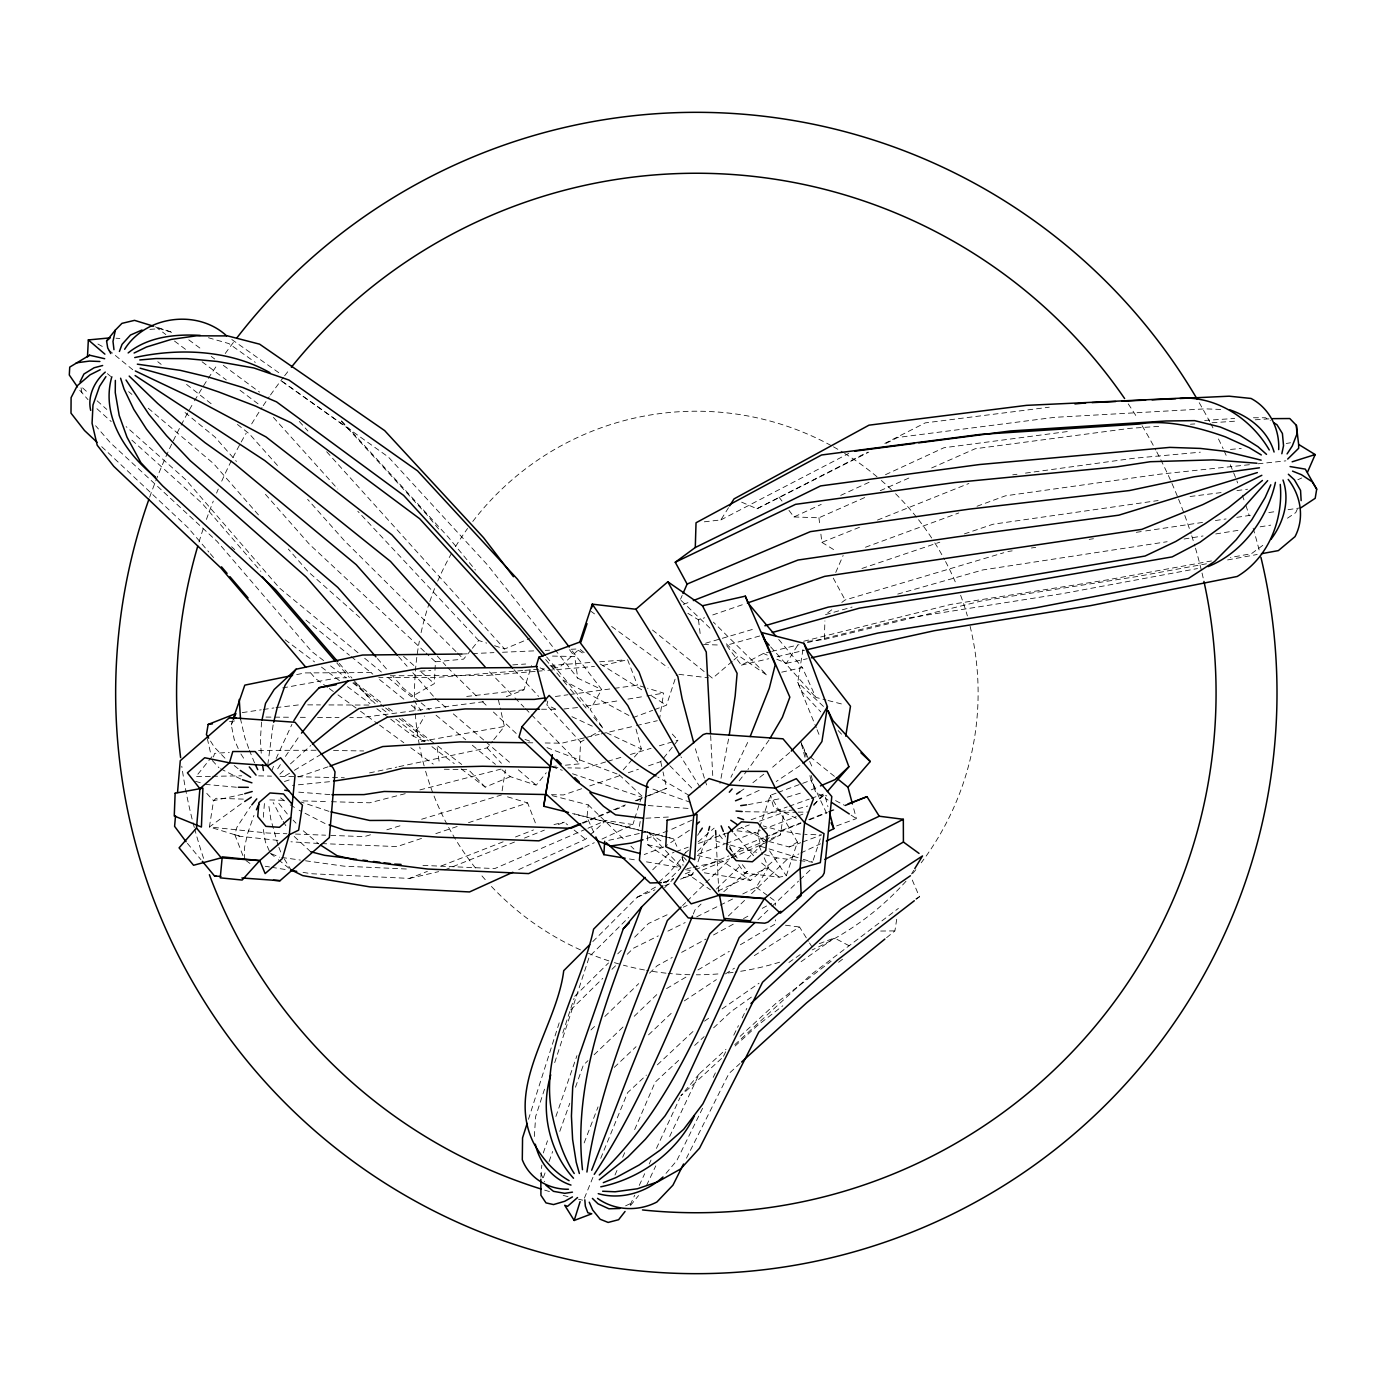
<?xml version="1.0" encoding="UTF-8"?>
<svg xmlns="http://www.w3.org/2000/svg" width="1386" height="1386" viewBox="0 0 1386 1386"><rect width="100%" height="100%" fill="white"/><g stroke="black" fill="none" stroke-linecap="round" stroke-linejoin="round"><path stroke-width="0.75" stroke-dasharray="5 3.75" d="M263.323 817.238L264.466 802.892M244.386 859.389L244.646 846.863L247.73 833.055L253.984 815.332M807.795 641.354L824.341 639.466L824.913 620.911M388.063 677.529L411.451 696.811L434.303 683.644L435.429 661.798L425.97 652.997M565.401 765.193L579.469 763.859L580.595 742.012L545.876 704.296M261.556 722.037L260.412 739.431L261.244 753.256M534.303 1136.485L535.689 1116.371L545.599 1085.844M267.793 764.587L273.181 724.341M552.096 795.633L588.27 804.868L586.988 817.29L594.975 834.978M540.852 1177.251L541.822 1165.124M769.836 840.644L780.37 834.857L783.852 812.335L796.032 812.213M886.572 937.681L894.906 930.89L896.811 918.606M502.113 790.8L505.388 769.975M659.372 720.2L663.634 693.121L647.522 688.236M640.193 821.43L638.825 829.989L572.643 813.461M802.962 649.48L797.747 682.397L816.267 727.754M728.568 739.033L719.992 783.471M547.765 701.177L546.846 705.006L558.419 710.394M708.055 832.189L696.257 866.943M242.914 855.578L234.823 834.684L236.989 827.095L250.537 806.444M238.236 748.596L234.165 739.24L231.271 724.861L232.501 720.945M506.271 696.725L523.995 689.76L531.548 665.575M602.009 839.067L632.9 824.531L634.164 820.512M634.788 818.485L641.094 798.336L666.701 788.288L663.01 771.881M528.464 1119.316L559.961 1020.46M562.803 1032.951L574.047 998.353M554.712 1062.629L589.345 956.583L628.69 917.393M654.642 709.597L666.475 705.214L676.766 674.098M759.043 829.244L757.726 833.229L760.845 846.396L798.076 857.726M759.701 827.251L770.269 795.321L776.091 793.173M738.686 864.708L744.455 873.093L779.175 877.165L786.295 875.831L797.452 842.099L770.269 795.321L773.7 807.501L796.378 818.346M813.201 860.169L820.91 836.832M213.444 756.929L214.639 753.36L229.279 752.373M272.124 770.148L273.458 766.285M543.295 1152.944L547.505 1140.782M555.907 1116.458L576.94 1055.664M543.381 1177.598L545.512 1171.568M549.081 1161.52L552.65 1151.471M559.788 1131.392L569.785 1103.273M575.485 1087.196L583.35 1065.106L587.976 1060.671M584.164 1142.913L598.042 1106.877M693.295 914.05L694.906 910.065L701.056 904.053M231.271 724.861L232.813 721.084M584.407 1198.162L593.381 1176.264M600.71 1158.35L627.598 1092.67L646.396 1075.103M276.109 758.575L291.961 724.272M614.986 1175.051L617.55 1169.126M622.678 1157.275L625.242 1151.35M634.649 1129.625L655.145 1082.206L680.439 1058.679M680.526 599.22L682.172 595.443M835.741 572.47L843.138 555.44M1297.296 509.182L1295.754 512.612L1285.81 519.317M630.197 1204.902L634.736 1195.165M639.258 1185.411L644.681 1173.717M649.202 1163.98L651.022 1160.082M656.444 1148.388L679.972 1097.729M747.678 742.446L730.924 777.303M646.552 1185.428L655.786 1165.869M669.663 1136.52L699.237 1073.907L725.969 1049.341M713.184 1077.39L715.99 1071.638M723.475 1056.288L726.281 1050.536M733.766 1035.186L738.443 1025.605M742.186 1017.93L746.863 1008.332M702.563 1108.298L676.732 1160.723L664.362 1175.328M686.451 1158.211L728.897 1073.596L740.02 1063.478M683.367 877.684L691.406 875.883L693.346 872.296M424.255 741.354L413.201 736.105L424.636 715.99M593.814 717.29L603.447 728.863L590.263 709.684L601.697 689.552L570.53 648.735M742.792 893.953L756.236 887.283L768.346 867.48L761.78 852.165M911.52 873.96L913.72 870.356M277.737 768.832L281.046 763.513M704.313 521.812L720.859 519.923L728.534 507.674M776.801 659.216L786.382 663.322L798.423 644.04M697.643 835.29L699.965 831.704M285.447 756.409L300.19 734.857M769.022 740.072L747.972 769.525M682.969 856.132L687.941 849.254M739.171 780.82L746.725 771.136M630.561 1205.473L638.548 1195.546M211.971 756.669L195.946 776.61L210.516 776.351M398.925 766.649L487.144 747.903L492.446 741.319M493.762 739.656L504.383 726.472L500.225 708.021M648.544 765.8L660.706 761.624L677.962 740.193L672.245 734.043M435.429 661.798L463.582 659.13L471.136 649.791M472.401 648.25L478.69 640.471L486.659 643.104M502.044 769.836L510.291 776.662L536.209 785.186L546.275 772.747M813.686 805.543L823.267 794.126L826.784 795.98M699.237 1073.907L680.89 1095.789L722.331 1057.743M680.474 859.58L668.97 873.059L658.748 882.241M623.232 769.871L632.986 758.644M634.39 757.033L641.354 749.012L635.186 726.004M652.719 869.802L667.879 854.59L673.977 852.355M592.81 941.596L637.213 897.21L655.994 886.867M665.782 882.917L680.89 867.879M697.505 851.35L714.119 834.822M664.604 887.75L673.804 878.62M574.705 996.326L608.523 962.941M617.74 953.845L623.891 947.781M634.649 937.161L648.475 923.509L669.75 913.565M570.668 1009.926L602.771 978.343M611.954 969.316L618.069 963.305M627.234 954.278L633.35 948.267L658.315 935.879M682.588 905.56L685.637 902.581M687.161 901.073L729.833 859.199M731.358 857.709L743.537 845.737L763.305 837.802M279.816 774.185L285.863 768.26M716.441 889.05L741.042 865.02M747.193 859.025L764.102 842.515M765.644 841.007L771.794 835.013L801.541 823.024M590.956 1029.954L595.582 1025.467M604.833 1016.492L638.738 983.61M649.532 973.145L657.241 965.678L672.245 957.483M728.36 916.007L745.373 899.635M751.541 893.675L787.092 859.441L798.856 853.932M594.144 1054.746L623.423 1026.628M634.216 1016.267L657.345 994.074M757.899 919.784L770.391 907.899M771.95 906.409L798.475 881.132M800.034 879.642L812.525 867.757M614.258 1067.376L636.053 1046.69M648.509 1034.874L673.44 1011.226M684.337 1000.883L716.371 979.625M657.345 1064.846L694.923 1029.694M694.663 1045.442L704.14 1036.624M713.634 1027.806L731.011 1011.624L753.793 995.391M552.841 668.104L559.286 667.602L579.487 648.891L584.407 652.823M518.71 869.594L585.602 839.206L588.721 836.33M590.263 834.892L605.803 820.512L632.9 824.531M740.107 1036.33L776.247 1003.1L831.132 961.243M734.753 1044.697L811.053 974.635L898.405 908.384M290.454 763.894L310.828 745.477M735.1 1046.032L757.414 1025.553L782.778 1005.786M789.691 752.494L770.807 768.762M813.53 804.469L824.687 794.611L827.91 806.617M732.206 661.399L712.543 678.291L707.536 674.272M733.852 659.979L738.773 655.769L767.203 675.415L713.392 622.158M685.377 852.84L688.565 850.103M698.163 841.856L714.136 828.135M723.787 891.666L747.487 871.309L742.359 864.656M704.331 872.799L750.536 880.456L776.784 857.934L797.816 860.394M838.582 962.282L843.658 958.332M752.91 782.657L764.292 773.821M799.913 765.661L776.229 781.513M916.025 899.427L919.438 896.794L911.243 877.667M831.773 609.805L825.086 614.726L852.078 607.068M841.787 602.425L845.131 599.982L1003.776 552.737M1262.819 545.339L1251.437 553.69L1230.421 557.501M689.448 830.231L665.557 846.032M801.091 961.693L834.372 937.975L850.207 946.326M704.521 1021.135L711.555 1016.25M722.089 1008.921L759.026 983.246M788.911 962.456L801.212 953.897M739.847 791.804L744.75 788.426M241.389 803.672L209.407 826.957L267.533 833.021L286.902 833.748M725.415 973.908L734.459 968.19M754.33 955.612L799.531 927.009L808.419 941.233M285.291 775.848L292.585 771.413M294.404 770.304L321.171 754.313M744.455 873.093L747.487 871.309M666.562 988.599L688.721 975.449M697.938 969.957L729.313 951.333M740.384 944.75L775.432 923.925L775.415 919.802M768.884 841.493L789.154 846.967L797.452 842.099M580.595 742.012L584.112 739.985M591.129 735.949L599.93 730.89M731.756 857.899L768.087 841.614M915.938 898.717L919.438 896.794M681.617 952.373L705.994 939.067M713.495 934.978L734.112 923.717M743.485 918.606L750.987 914.5M762.231 908.367L771.604 903.256M663.807 846.985L644.213 854.556M741.666 502.182L756.981 508.749L867.497 452.183M759.701 635.983L726.437 645.27L741.389 665.141L763.409 653.464L769.68 651.922M720.859 519.923L848.752 453.43M884.822 443.399L925.224 422.886L1049.271 407.189M756.981 508.749L868.779 452.131M886.139 443.329L897.695 437.474L1054.538 417.342L1205.3 408.853L1221.534 409.476M667.913 931.115L685.204 922.539M696.708 916.822L733.194 898.717M759.181 790.349L743.502 797.539M692.203 820.01L669.681 830.179M584.632 847.244L594.282 842.705M800.813 852.996L820.425 843.814M683.281 907.241L687.144 905.439M718.069 890.973L768.346 867.48M625.588 1205.837L633.229 1202.303M788.963 510.343L793.953 516.961L821.222 504.383M840.696 495.391L869.906 481.895M885.481 474.705L943.918 447.747L1069.732 431.254M1297.833 479.747L1301.731 477.997M793.953 516.961L818.935 517.775L866.389 496.812M880.231 490.696L911.884 476.715M931.652 467.966L975.155 448.752L1130.04 428.326L1162.421 426.126M585.966 829.088L494.767 868.572L420.235 865.262M587.959 828.239L605.803 820.512M811.26 789.864L818.624 786.694M494.629 645.72L504.608 648.995L529.66 638.53M461.157 768.849L485.239 787.127L510.291 776.662M582.865 823.284L624.791 805.786M636.763 800.796L646.742 796.621M648.735 795.789L666.701 788.288M582.137 822.868L611.607 810.602M613.582 809.788L625.381 804.885M635.204 800.796L641.094 798.336M637.213 897.21L654.937 889.847M664.778 885.741L672.66 882.466M680.543 879.192L694.317 873.457M702.2 870.183L729.781 858.714M663.513 882.726L673.405 878.672M685.29 873.804L693.208 870.564M695.2 869.75L728.863 855.942M730.855 855.145L780.37 834.857M809.476 819.836L827.338 812.646M829.313 811.85L835.273 809.441M765.297 837.005L800.883 822.73M808.8 819.542L826.593 812.404M828.568 811.607L834.493 809.233M820.893 534.164L821.881 542.359L861.607 526.437M877.494 520.079L968.883 483.471M444.837 869.871L514.501 842.047M524.462 838.08L544.369 830.127M558.298 824.566L564.275 822.193L567.55 824.809M667.775 830.942L644.871 839.206M303.049 872.366L311.452 873.734L409.39 878.412L427.39 871.378M441.406 865.904L503.465 841.683M515.471 836.988L533.489 829.954M683.281 604.452L691.337 601.333M698.301 854.261L724.272 844.299M726.281 843.52L760.238 830.491M762.248 829.712L796.205 816.683M798.215 815.921L804.209 813.617M819.299 943.693L834.372 937.975M632.934 717.636L652.667 710.342M778.048 792.445L811.122 780.197L809.493 774.168M836.642 825.9L856.375 818.589L853.014 806.046M789.154 846.967L800.64 842.705M802.546 842.012L821.69 834.909L804.729 834.32M865.453 547.245L958.765 512.959M977.026 506.254L1005.422 495.824L1159.528 474.22L1249.496 464.691M676.021 851.628L688.218 847.175M698.388 843.468L726.888 833.09M737.057 829.382L749.272 824.93M759.441 821.222L783.852 812.335M751.177 819.732L787.231 806.929M789.223 806.219L809.251 799.098M811.26 798.388L823.267 794.126M328.032 766.804L298.562 776.87M687.872 613.322L698.509 619.854L704.608 617.758M712.75 614.951L745.287 603.724M581.652 788.721L563.392 794.958L550.675 794.646M589.76 785.931L620.166 775.519M628.274 772.747L638.409 769.265M861.953 568.468L939.812 542.186M964.396 533.905L993.069 524.22L1158.142 500.537M421.535 838.409L397.054 846.586L320.668 843.554M435.828 833.627L458.264 826.125M468.468 822.712L527.633 802.927L535.984 824.479M284.407 781.513L290.488 779.538M370.46 834.77L364.327 836.642L327.754 835.273M386.833 829.798L403.205 824.826M421.639 819.23L501.455 794.975M787.196 797.175L803.239 792.307M605.613 761.953L584.961 768.173L567.896 767.861M607.692 761.33L622.158 756.981M630.422 754.486L651.091 748.284M659.355 745.789L677.962 740.193M705.543 643.243L754.642 628.794M897.747 594.092L982.847 569.941L1167.133 541.718M797.868 808.748L807.657 806.08M242.879 794.213L213.548 800.692L206.618 793.225M405.232 793.676L369.664 802.806L330.89 801.697M419.889 789.916L501.524 768.97M803.672 641.25L950.883 604.4L1106.374 580.041L1211.485 560.949M771.777 651.403L798.994 644.698M807.362 642.636L905.751 618.381L1062.386 593.658L1197.504 568.555M824.341 639.466L981.912 600.866L1136.624 576.593L1206.444 563.79M584.58 737.802L561.728 743.191L542.654 742.948M586.659 737.317L599.133 734.389M601.212 733.904L634.441 726.073M636.52 725.588L657.293 720.703M741.389 665.141L768.762 658.714M777.182 656.721L804.538 650.294M602.875 665.436L625.536 660.186M553.967 824.566L564.275 822.193M409.39 878.412L438.669 871.638M781.687 672.175L802.355 667.532L815.834 697.401L826.021 699.999M608.783 840.332L639.362 833.471M641.406 833.003L647.522 831.635L663.114 842.411M686.954 868.71L691.094 867.775M693.156 867.307L722.106 860.81L750.536 880.456M663.305 882.189L671.344 880.387M786.382 663.322L807.241 658.714M369.525 772.903L396.829 767.099M778.915 798.908L748.475 804.573M296.691 674.601L304.989 672.92L375.121 672.539M1227.598 559.927L1257.206 554.487M282.692 687.941L338.011 677.823L346.587 677.789M421.257 741.423L504.383 726.472M1286.277 443.485L1290.505 442.758M577.564 707.57L560.689 709.32M585.949 706.167L619.542 700.536M627.945 699.116L644.75 696.309M646.846 695.945L663.634 693.121M1184.042 539.015L1203.065 535.966M1215.747 533.939L1241.128 529.868M1260.151 526.819L1270.719 525.138M1202.563 522.435L1144.819 531.046M1215.383 520.53L1226.073 518.936M1236.762 517.342L1251.731 515.107M1268.831 512.56L1277.39 511.295M1288.079 509.701L1300.9 507.778M1007.882 551.507L1012.161 550.866M1031.427 547.99L1035.706 547.349M1089.188 539.362L1093.467 538.721M1136.26 532.328L1142.688 531.358M242.238 712.612L261.226 709.805M263.34 709.493L273.891 707.934M276.005 707.622L299.237 704.833M1012.75 474.844L1016.995 474.272M1025.467 473.111L1133.609 458.298L1200.345 452.183M555.37 696.5L568 694.75M570.114 694.455L612.196 688.651M614.31 688.357L637.456 685.169L645.512 687.612M229.556 721.604L235.966 720.755M483.541 701.732L360.499 717.688L349.757 717.619M1190.089 496.5L1222.036 492.463M1236.936 490.575L1247.591 489.223M466.735 696.448L523.995 689.76M793.953 809.805L774.22 812.127L744.247 811.711M329.504 781.704L292.515 785.377M1258.055 463.79L1285.896 460.845M668.347 817.03L645.495 818.242M551.316 766.545L557.345 765.973M1230.473 449.428L1241.25 448.458M535.152 671.413L488.53 675.328L388.617 675.779M537.266 671.24L545.737 670.529M547.851 670.356L594.473 666.441M522.713 670.529L436.625 677.425L378.742 677.65M524.861 670.356L544.23 668.797M149.896 329.383L159.685 328.621L171.656 332.328M550.017 665.488L590.956 662.439M599.584 661.798L625.433 659.875M1190.47 424.22L1194.801 423.925M1212.057 422.747L1237.958 420.98M1255.231 419.802L1272.504 418.641M420.01 671.205L430.786 670.477M512.768 664.899L525.71 664.015M258.558 750.398L316.32 750.242M1204.659 420.443L1234.683 418.468M461.867 654.036L470.408 653.672M472.557 653.568L493.936 652.633M502.494 652.269L534.563 650.848M545.27 650.38L549.549 650.207M570.928 649.272L579.487 648.891M212.595 776.316L241.77 775.813M798.059 812.179L808.194 812.075M880.699 931.045L894.906 930.89M1253.446 417.758L1265.522 417.758L1270.425 420.738M307.709 704.868L320.443 704.902M328.915 704.937L371.309 705.058M541.58 709.234L558.575 709.303M265.956 717.082L291.736 717.255M300.329 717.307L308.922 717.359M317.515 717.411L339.016 717.55M527.806 742.757L534.164 742.844M333.541 750.502L363.686 750.952M552.46 656.08L574.688 656.496L577.737 678.187L601.697 689.552M552.962 767.584L559.355 767.688M444.248 769.23L468.503 769.698L485.239 787.127M258.662 775.865L271.5 776.143M280.076 776.333L344.3 777.771M283.506 800.328L266.441 799.826M302.893 800.883L328.725 801.628M243.364 799.116L216.095 798.284L213.548 800.692L209.407 826.957L239.865 836.278L278.17 840.418M703.534 644.525L718.104 644.992M688.062 808.419L647.262 805.474M295.495 834.06L325.606 835.186M318.537 843.468L290.939 841.787M329.885 794.611L297.02 792.012M406.341 869.005L344.075 866.181L302.477 860.36M236.382 787.231L205.544 784.389M116.008 338.219L119.889 338.461M678.863 674.358L708.333 677.789M736.971 830.803L757.726 833.229L763.686 842.116M799.93 860.637L812.56 862.127L800.138 858.35M785.464 925.207L799.531 927.009M281.67 857.449L300.398 860.065M550.952 666.354L559.286 667.602M265.246 866.267L269.456 866.943M271.552 867.289L286.261 869.663M685.429 869.68L693.832 871.066M629.417 858.956L637.941 860.394M646.465 861.849L680.561 867.619M800.484 834.164L779.123 830.387L763.253 825.935M680.924 866.77L647.522 831.635L647.782 844.75L664.292 848.319M697.331 855.457L722.106 860.81M642.584 831.132L572.557 813.599M644.646 831.652L667.29 837.3M669.351 837.802L673.475 838.825L676.836 846.309M828.066 700.519L844.369 704.677M640.869 830.509L663.288 836.226M665.315 836.746L673.475 838.825M328.95 811.347L301.108 802.026M728.256 844.524L716.129 841.181L715.557 837.456M730.283 845.079L756.565 852.355M764.639 854.59L776.784 857.934M208.437 337.751L228.95 343.607L255.301 362.387M690.661 802.425L650.225 788.114M507.501 796.811L527.633 802.927M195.513 781.288L201.542 783.142M234.823 834.684L239.865 836.278M157.536 327.46L173.579 332.744M552.096 766.822L562.3 770.287M572.505 773.735L641.874 797.227M524.982 739.379L532.986 742.376M547.002 747.643L617.065 773.942M263.323 829.452L265.419 842.047L270.357 853.36L279.591 857.154M767.03 840.713L741.631 827.494M763.409 653.464L767.238 655.11M240.662 778.984L220.513 768.745M691.406 875.883L688.201 874.41L710.464 889.812M571.916 716.683L593.139 726.559M606.635 732.847L641.354 749.012M325.069 823.544L299.116 810.204M835.585 800.623L844.386 805.266M540.124 667.827L547.695 671.898M562.855 680.024L629.157 715.609M689.24 795.495L657.778 777.044M97.904 344.023L103.257 346.985M290.176 804.85L297.314 809.129M821.881 542.359L836.053 551.074M578.239 650.277L583.749 653.707M600.294 664.015L642.584 690.332M651.766 696.067L666.475 705.214M826.541 813.132L811.122 780.197L815.626 791.978L828.031 800.086M851.056 815.124L856.375 818.589M647.782 844.75L681.565 868.104M231.809 339.518L280.804 374.116M282.103 381.341L388.375 457.016L487.352 564.778L553.464 647.712M281.653 381.15L350.173 429.955L448.163 537.006L475.45 570.044M779.175 877.165L759.32 861.174M280.578 797.903L285.377 801.368M327.564 687.317L315.436 678.499L308.472 670.356M329.296 688.565L336.226 693.606M337.959 694.871L358.766 709.978M360.499 711.243L377.824 723.821M379.556 725.086L403.811 742.723M410.741 747.747L433.281 764.119M756.236 887.283L768.398 896.136M770.148 897.4L775.346 901.212L775.363 905.335M245.928 860.515L250.554 863.894M591.094 611.382L594.525 613.894M611.659 626.437L668.191 667.827M188.808 339.865L202.616 350.069M211.244 356.445L214.691 358.991M223.319 365.367L259.563 392.134M155.527 326.801L165.87 334.58M174.497 341.06L186.59 350.138M202.113 361.815L226.282 379.955M240.09 390.332L260.793 405.89M285.135 639.778L314.57 661.902M321.483 667.116L340.523 681.427M347.436 686.642L369.941 703.551M376.871 708.766L388.981 717.879M390.713 719.178L413.201 736.105M353.794 682.276L375.156 703.568M382.034 708.783L388.912 714.015M395.79 719.23L425.034 741.423M431.912 746.656L454.279 763.634M323.666 660.602L311.625 651.403L217.1 541.441L110.482 442.862L95.599 425.745M330.544 665.869L346.015 677.719M352.893 682.986L383.853 706.669M385.568 707.986L392.446 713.253M399.324 718.52L428.551 740.904M355.925 683.09L381.514 702.771M388.34 708.021L395.166 713.27M401.992 718.52L436.105 744.767M437.803 746.084L461.694 764.448M157.779 361.711L161.157 364.379M186.573 384.407L213.704 405.751M237.422 424.445L249.289 433.783L277.754 465.783M574.116 830.041L585.602 839.206M234.165 765.54L240.315 770.425M270.357 853.36L276.732 858.454M278.326 859.718L289.483 868.624M652.494 630.024L705.872 672.92M800.865 741.978L805.11 752.771L808.402 755.422M810.048 756.756L834.77 776.628M305.994 620.131L349.445 655.231M351.108 656.583L372.834 674.133M379.521 679.538L404.591 699.791M411.278 705.179L417.948 710.585M108.593 349.93L133.524 370.357M185.066 412.56L214.986 437.058L236.452 461.434M358.004 652.754L279.487 588.045L185.776 479.695L126.126 426.628M364.674 658.263L381.393 672.019M419.542 701.541L403.049 687.872L393.07 676.472M421.188 702.91L429.452 709.736M436.053 715.193L465.748 739.795M472.349 745.252L495.443 764.379M303.274 830.82L318.711 843.866M310.672 851.732L293.849 836.139M107.38 373.631L110.655 376.386M128.638 391.632L131.913 394.404M148.25 408.246L213.617 463.669L260.135 516.822M435.429 698.527L446.812 708.315M453.309 713.894L484.199 740.453M485.828 741.856L511.832 764.223M518.329 769.819L536.209 785.186M359.858 617.567L308.056 571.604L288.323 549.047M403.551 656.358L414.882 666.406M421.361 672.158L434.303 683.644M82.606 387.907L89.05 393.641M97.107 400.814L106.774 409.407M96.899 408.697L111.209 421.569M131.878 440.159L201.836 503.066L260.845 571.361M231.549 546.742L234.719 549.636M823.492 706.444L797.747 682.397L801.905 691.649L820.755 711.867M691.718 787.976L668.554 764.396M619.057 774.687L642.359 796.465M424.393 651.524L309.459 544.3L263.652 492.307M101.732 446.69L187.907 527.581L208.905 552.113M476.23 695.841L447.21 667.203M482.484 701.732L487.179 706.15M493.433 712.04L516.909 734.13M681.08 600.415L710.706 628.846M726.299 643.797L738.773 655.769M588.27 804.868L624.791 840.262M630.89 846.153L633.939 849.098M455.959 651.541L344.646 540.956L307.64 499.358M457.484 653.066L463.582 659.13M79.764 390.246L88.011 399.653M489.518 671.864L513.513 696.396M515.003 697.938L523.995 707.137M525.502 708.662L530.006 713.27M531.496 714.795L579.469 763.859M341.441 420.842L350.173 429.955M224.965 758.194L214.276 747.054L209.806 739.951M293.122 820.114L296.015 823.163M478.69 640.471L357.813 511.278M838.149 730.543L842.497 735.204M487.144 747.903L501.42 763.288M514.05 669.715L538.634 696.43M212.249 760.481L218.936 767.74M683.593 857.137L686.434 860.221M341.441 421.413L427.252 515.211L440.904 531.652M299.272 421.448L307.917 431.011M326.68 451.749L504.608 648.995M273.423 417.429L337.786 489.015M753.603 855.734L733.991 833.384M770.616 646.812L815.834 697.401M437.248 655.994L445.79 665.609M398.631 656.652L407.12 666.302M412.785 672.747L434.009 696.915M377.408 658.523L387.387 669.94M339.224 663.34L351.94 678.066M353.361 679.694L371.708 700.952M336.763 662.889L349.411 677.529M210.308 553.742L214.501 558.662M778.707 639.466L802.355 667.532M545.634 659.493L562.144 679.313M563.53 680.959L569.04 687.56M570.408 689.223L575.918 695.824M577.286 697.47L588.305 710.689M187.405 843.364L200.97 859.684M546.621 656.912L590.263 709.684M554.798 649.41L577.737 678.187M278.863 803.395L287.3 813.998M719.265 834.788L724.393 841.423M729.521 848.059L737.231 858.021M569.473 649.705L574.688 656.496M778.984 497.089L782.726 502.044M413.842 700.294L421.049 710.758M769.628 850.987L786.295 875.831M700.155 787.335L680.959 756.843M240.904 753.967L245.079 760.429M809.545 943L811.763 946.551M284.269 858.922L291.077 869.888M282.138 819.646L273.181 802.546M283.212 821.413L287.491 828.464M833.281 578.135L845.131 599.982M254.539 762.854L249.393 750.242M802.633 745.876L808.8 759.528M809.684 761.468L813.218 769.265M681.895 857.501L684.424 863.097M729.556 846.014L731.964 851.489M759.32 846.43L760.966 850.259M540.835 1173.232L544.473 1181.825M817.082 729.729L819.49 735.654M724.064 833.229L725.536 836.901M278.084 845.321L270.79 819.126L268.936 806.461M278.863 847.314L281.999 855.266M627.598 659.719L637.456 685.169M248.718 748.371L244.646 737.092L240.523 718.918M704.4 778.17L695.374 748.7M705.041 780.179L707.657 788.201M805.11 752.771L806.202 756.895M811.191 775.467L815.626 791.978M801.403 743.987L805.179 758.073M660.706 761.624L662.56 769.836M498.388 699.809L499.774 705.959M207.328 738.599L210.915 754.521M81.029 387.82L82.103 393.641M437.162 747.487L439.379 763.253M818.935 517.775L819.923 525.97M698.509 619.854L700.467 636.261M682.172 855.578L683.003 865.401M710.654 735.585L712.82 777.026M715.834 834.632L719.005 894.958M970.113 626.316A281.791 281.791 0 0 1 921.205 862.802M915.834 869.68A281.791 281.791 0 0 1 911.676 874.739M905.976 881.288A281.791 281.791 0 0 1 812.179 949.878M779.608 962.196A281.791 281.791 0 0 1 735.273 972.088M733.107 972.383A281.791 281.791 0 0 1 726.61 973.163M717.931 973.96A281.791 281.791 0 0 1 696.326 974.791M689.864 974.722A281.791 281.791 0 0 1 668.208 973.388M666.042 973.163A281.791 281.791 0 0 1 646.621 970.373M644.473 969.975A281.791 281.791 0 0 1 623.388 965.193M619.247 964.05A281.791 281.791 0 0 1 610.983 961.555M608.904 960.896A281.791 281.791 0 0 1 588.496 953.343M580.474 949.878A281.791 281.791 0 0 1 491.077 886.07M485.239 879.677A281.791 281.791 0 0 1 480.977 874.739M475.45 867.982A281.791 281.791 0 0 1 448.094 826.368M447.089 824.462A281.791 281.791 0 0 1 425.277 770.079M424.133 765.938A281.791 281.791 0 0 1 419.75 746.985M419.352 744.854A281.791 281.791 0 0 1 414.83 705.942M414.57 697.297A281.791 281.791 0 0 1 419.352 641.146M421.084 632.64A281.791 281.791 0 0 1 429.123 603.534M429.816 601.472A281.791 281.791 0 0 1 436.833 583.159M437.681 581.15A281.791 281.791 0 0 1 452.286 552.113M455.578 546.552A281.791 281.791 0 0 1 467.567 528.464M472.765 521.465A281.791 281.791 0 0 1 831.6 445.807M833.488 446.846A281.791 281.791 0 0 1 842.775 452.252M844.611 453.378A281.791 281.791 0 0 1 879.712 479.054M881.357 480.474A281.791 281.791 0 0 1 894.057 492.238M895.581 493.745A281.791 281.791 0 0 1 917.203 518.017M918.554 519.733A281.791 281.791 0 0 1 933.644 541.06M934.805 542.879A281.791 281.791 0 0 1 944.559 559.632M945.564 561.538A281.791 281.791 0 0 1 956.669 585.169M960.637 595.322A281.791 281.791 0 0 1 967.376 615.921M582.64 1200.155A519.733 519.733 0 0 1 578.447 1199.202M568.017 1196.655A519.733 519.733 0 0 1 561.815 1195.027M549.445 1191.544A519.733 519.733 0 0 1 543.26 1189.69M203.603 858.384A519.733 519.733 0 0 1 194.854 829.573M194.3 827.511A519.733 519.733 0 0 1 181.774 766.215M199.012 541.995A519.733 519.733 0 0 1 203.603 527.616M206.427 519.421A519.733 519.733 0 0 1 213.288 501.143M216.562 493.104A519.733 519.733 0 0 1 218.243 489.102M221.725 481.133A519.733 519.733 0 0 1 246.223 433.125M251.663 423.908A519.733 519.733 0 0 1 262.006 407.519M263.201 405.717A519.733 519.733 0 0 1 269.265 396.76M270.513 394.975A519.733 519.733 0 0 1 283.333 377.46M284.65 375.745A519.733 519.733 0 0 1 290.003 368.901M1128.256 403.915A519.733 519.733 0 0 1 1137.611 418.416M1142.099 425.745A519.733 519.733 0 0 1 1155.768 450.017M1156.773 451.923A519.733 519.733 0 0 1 1177.736 497.124M1178.55 499.133A519.733 519.733 0 0 1 1191.076 533.766M1191.735 535.828A519.733 519.733 0 0 1 1194.871 546.119M1195.477 548.163A519.733 519.733 0 0 1 1201.523 570.928M1202.026 573.024A519.733 519.733 0 0 1 1203.949 581.427M149.636 497.245A580.682 580.682 0 0 1 193.451 402.668M194.525 400.797A580.682 580.682 0 0 1 217.689 364.223M225.225 353.517A580.682 580.682 0 0 1 234.321 341.233M1199.202 402.668A580.682 580.682 0 0 1 1209.649 421.535M1210.654 423.458A580.682 580.682 0 0 1 1213.634 429.227M1218.485 438.964A580.682 580.682 0 0 1 1223.162 448.804M1224.063 450.779A580.682 580.682 0 0 1 1226.766 456.739M1230.266 464.743A580.682 580.682 0 0 1 1237.681 482.952M1242.272 495.2A580.682 580.682 0 0 1 1245.182 503.413M1245.893 505.474A580.682 580.682 0 0 1 1249.306 515.783M1253.135 528.205A580.682 580.682 0 0 1 1259.389 551.039"/><path stroke-width="1.5" d="M115.35 380.405L115.263 392.636L119.196 415.454L127.01 437.214L140.887 462.664L162.612 485.862L275.658 589.743L337.82 661.711M683.003 593.537L687.11 584.078L675.259 562.248L695.287 547.505L696.032 522.765L821.534 454.989L980.3 434.407L1139.205 424.047A467.203 145.998 44.2 0 1 1225.415 436.885L1249.34 447.73L1261.312 454.954M110.811 353.586L107.71 347.921L106.583 340.921L110.204 337.855L88.34 339.934L87.474 356.878L89.553 355.197L104.678 358.714M625.155 858.229L603.846 854.625L604.694 841.25M175.52 815.765L174.601 826.351L186.053 841.735M177.529 792.48L180.267 760.706L229.591 717.584L236.157 718.017M259.702 860.602L221.275 857.83L193.572 865.262L179.089 847.851L196.5 828.031L199.896 788.686L187.405 772.851L204.695 757.744L229.47 762.837L267.896 765.626L280.596 757.795L295.062 775.207L289.276 834.753L282.432 858.454L265.142 873.578L259.702 860.602L222.228 856.843L220.253 877.84L242.152 880.041L259.702 860.602L289.276 834.753L298.648 830.145L302.443 805.162L292.671 795.408L255.18 751.541L232.796 751.524L229.47 762.837L199.896 788.686M764.431 898.613L718.537 895.443L691.164 903.845L674.064 883.61L689.292 860.827L693.814 815.055L688.149 796.17L708.991 778.551L729.469 784.926L775.346 788.097L796.344 778.655L813.443 798.89L804.608 822.712L800.086 868.485L801.195 895.581L780.353 913.201L764.431 898.613L719.282 894.334L723.994 918.381L750.38 920.876L764.431 898.613L800.086 868.485L820.321 862.629L824.012 833.644L804.608 822.712L775.346 788.097L767.047 771.396L741.267 771.361L729.469 784.926L693.814 815.055M586.919 1172.036C599.428 1084.268 636.035 1002.667 667.359 920.529L681.063 907.068M543.693 806.236L552.269 755.006L543.693 806.236L568.503 812.439M769.195 645.235L764.951 640.488L761.728 632.536L803.932 643.312L827.425 706.773L821.915 741.562L811.035 757.016L803.083 763.201M845.737 736.174L850.484 706.236L808.263 651.541L803.932 643.312M591.683 607.778L592.272 604.157L635.862 609.251L667.827 581.808L702.477 605.769L737.109 673.353L735.169 695.997L729.244 735.03M1290.071 466.562L1305.3 469.126L1316.7 489.154L1315.193 498.302L1300.9 507.778M233.593 719.195L235.915 713.53L208.143 724.445L206.427 734.615L208.68 738.166M584.823 1199.86L585.342 1206.167L587.837 1212.75L591.753 1213.79L574.202 1220.46L580.093 1201.662M153.621 326.212L134.546 320.357L121.933 323.371L115.384 330.059L112.994 341.406L113.964 349.67M262.006 719.958L265.54 703.36L274.185 689.5L296.084 669.213L362.612 655.024L461.867 654.036M1281.825 453.742L1283.54 445.703L1282.414 433.506L1276.974 424.722L1273.699 422.73M1275.432 482.363C1267.48 518.295 1242.566 552.875 1208.055 566.597M273.7 722.245L277.235 707.518L285.118 685.204L296.084 669.213M111.833 376.749C100.554 415.817 125.728 453.898 155.561 477.096M708.592 830.283L709.667 826.454M648.371 787.231C603.932 771.24 581.392 726.766 549.133 695.425L521.968 726.714L518.97 737.127L550.051 766.146M679.885 755.075L661.053 722.002L647.401 694.715L639.015 671.933L592.272 604.157L579.746 642.082L538.894 657.207L536.33 665.8L545.737 700.883M233.108 719.005L244.802 685.134L292.533 675.45M527.148 1123.422L522.557 1137.854L522.297 1159.736C529.452 1178.585 548.752 1189.586 568.451 1189.24M550.727 1074.86C540.072 1109.995 548.804 1150.917 573.509 1178.239M580.942 642.082L587.04 623.665M662.768 885.914L641.631 906.946L623.267 928.828L578.915 1056.288L572.713 1086.763L571.43 1116.059L572.609 1139.448L576.212 1162.196L579.348 1173.474M641.631 906.946C610.117 990.903 572.262 1077.823 582.501 1169.697M119.404 351.455L122.037 344.369L130.475 335.031L142.048 329.989M591.666 1170.234L629.764 1071.811L692.498 916.042M750.173 736.538L769.282 688.322L775.224 664.795L745.304 596.153L702.477 605.769M1307.5 472.21L1315.158 454.573L1298.647 444.438L1296.378 425.346L1289.777 418.537L1272.504 418.641M256.427 809.77L258.853 804.192M1270.806 484.805L1265.193 497.453L1251.818 519.767L1236.173 539.743L1214.534 561.538L1188.408 578.464L1035.55 607.882L878.222 632.969L806.652 649.791M694.455 1115.765C676.818 1152.268 640.245 1178.706 600.762 1186.814M79.972 381.999L83.922 374.029L94.109 367.775L102.651 365.506M683.558 1163.997L672.955 1185.151L656.843 1202.043C638.062 1211.745 614.795 1210.758 597.522 1198.37M770.044 738.322L782.362 717.307L789.847 697.175L761.728 632.536M1270.945 539.379C1283.627 522.678 1290.141 500.363 1283.003 480.006M827.425 706.773L815.973 725.9L791.25 751.108M914.812 868.554L922.522 855.942L841.198 909.095L762.543 982.276L702.893 1103.862L683.644 1129.33L660.186 1150.12L639.171 1164.985L616.146 1177.511L603.308 1182.656M729.625 505.907L734.008 498.908L868.987 425.173L1026.558 405.353L1180.387 398.18C1216.96 396.119 1251.281 419.022 1269.264 449.965M293.797 720.737L305.838 701.732L319.23 687.681L348.267 680.942L421.223 668.208L522.002 667.567L537.092 666.441M594.23 1174.34C643.052 1099.531 675.432 1015.869 709.823 933.869L725.276 918.987M699.965 831.704L702.304 828.118M105.908 376.645L99.549 386.347L92.983 404.989L92.065 423.267L97.211 445.235L113.791 466.372L220.807 567.862L305.7 667.099M1287.074 453.915L1292.272 445.98L1296.967 433.974L1296.378 425.346M124.653 349.272C145.565 315.592 197.609 308.905 226.559 335.81M301.49 733.125L331.808 695.703L348.267 680.942M1267.67 480.63L1243.103 508.194L1224.566 524.306L1200.016 542.255L1172.175 556.895L1017.341 583.662L859.528 608.125L772.193 632.501M625.051 1211.485L618.606 1219.715L608.142 1222.435L600.138 1219.23L592.723 1210.065L589.258 1202.199M106.583 340.921L115.384 330.059M251.784 804.919L256.791 798.856M662.993 1176.957C646.222 1192.532 620.668 1200.172 598.25 1193.658M729.313 792.203L732.137 788.963M827.373 791.51L848.873 766.735L828.031 710.689L832.969 720.668L870.252 761.538L847.955 787.213L852.442 803.949M577.529 1197.556L567.55 1206.357L564.708 1205.283L574.202 1220.46M599.272 1174.982C667.446 1110.55 703.326 1022.262 739.171 937.629L754.781 922.764M645.131 877.407L593.606 929.14C580.284 990.955 537.941 1050.865 552.546 1116.267C556.877 1136.277 563.184 1156.132 574.237 1173.526M589.743 944.663L563.721 970.685C556.877 1026.974 505.318 1085.602 533.489 1142.74C541.926 1158.107 553.724 1171.915 569.092 1180.664M623.267 928.828L629.383 922.747M105.267 372.106C94.456 381.202 87.318 396.275 90.696 410.395M848.873 766.735L835.169 779.556L820.46 785.897M750.935 1003.516L826.073 933.852L910.411 875.761M741.597 1062.023L806.687 1002.788L884.909 939.032M290.523 817.636L279.435 827.321L265.887 826.351L257.727 816.527L258.922 802.65L270.01 792.965L283.558 793.953L291.718 803.759M273.458 880.266L280.024 880.699L329.366 837.56L335.031 771.933L333.073 767.965L295.079 722.279L229.591 717.584M1262.438 480.474L1228.55 507.726L1205.162 523.683L1175.761 541.476L1145.079 556.029L986.884 582.674L828.291 607.103L764.864 625.779M312.456 744.074L341.389 720.408L358.957 708.558L433.246 699.237L534.338 699.393L544.854 697.938M780.838 911.243L767.983 922.123L764.76 923.197L688.201 917.896L639.396 860.152L646.95 783.783L648.544 780.786L703.204 734.58L706.427 733.523L782.986 738.807L831.791 796.552L824.237 872.937L822.643 875.917L796.915 897.66M696.604 824.254L699.48 821.863M1287.681 459.061L1298.665 448.284L1298.647 444.438M914.31 900.761L837.352 960.152L758.8 1032.05L699.549 1148.162L680.647 1168.952L657.796 1181.825L637.369 1188.772L615.055 1191.787L602.65 1191.232M128.153 352.928C148.233 336.677 175.329 333.939 200.242 335.395M599.289 1179.746L628.031 1156.877L645.339 1139.309L665.089 1115.817L682.172 1088.772L739.258 965.314L817.307 891.7L903.412 842.03L903.325 819.299L879.244 816.215L826.299 841.042M736.572 794.057L739.847 791.804M89.553 355.197L69.733 367.099L69.3 375.017L77.443 386.867M244.698 801.506L251.299 797.193M321.171 754.313L387.37 717.186L465.142 708.939L539.466 709.234M572.47 1196.915L564.76 1201.264L553.534 1204.573L545.997 1202.892L540.921 1195.286L540.852 1179.261M1261.832 475.311L1202.875 504.591L1141.891 529.348L824.618 576.368L747.331 603.031M828.62 831.323L833.818 828.62L829.521 812.612M824.861 859.389L903.325 819.299M100.242 369.716L90.107 374.809L77.252 385.741L71.102 397.609L70.998 413.149L84.494 430.509L97.037 442.273M695.287 547.505L820.599 485.914L979.382 464.553L1169.801 447.383L1200.38 448.423L1224.981 451.282L1261.156 460.152M134.096 353.032L146.518 347.002L171.275 339.397L196.448 335.81L227.702 335.914L259.632 344.178L384.65 430.596L483.541 537.664L513.478 576.715M675.259 562.248L795.547 504.348L954.971 482.519L1116.666 466.874L1150.363 461.711L1213.304 459.875L1256.946 463.236M582.709 848.163L528.638 873.596L427.702 869.039L354.036 859.701L336.971 855.647L320.374 844.94M512.803 872.279L469.525 891.943L370.079 886.919L302.737 875.623L291.077 869.888M687.11 584.078L810.377 531.635L969.42 509.112L1129.521 490.54L1194.039 476.819L1259.441 467.81M580.873 824.133L570.893 828.291L468.884 824.878L390.679 820.391L369.767 820.477L330.959 811.901M580.162 823.682L538.894 840.852L437.681 837.127L344.923 830.231L329.036 824.878M735.498 800.796L741.51 798.353M845.183 805.457L866.995 796.673L879.244 816.215M693.346 600.554L798.024 560.031L957.397 536.798L1118.814 515.176L1257.362 472.574M848.163 803.828L866.995 796.673M329.903 766.146L382.744 746.552L459.944 741.926L525.692 742.74M1292.133 461.815L1315.158 454.573L1313.27 455.093M244.733 793.676L252.2 791.51M642.983 839.743L631.6 843.017L610.585 845.98L597.886 840.99L546.067 794.091M134.737 357.571C179.279 347.713 229.781 349.93 269.906 372.661M661.313 882.639L650.069 882.969L606.271 842.688M811.399 657.796L934.459 630.682L1090.366 605.665L1237.196 576.472C1268.433 557.934 1283.453 519.715 1280.248 484.424M1261.451 553.707L1278.36 550.606L1295.026 536.625C1304.78 518.069 1300.83 495.547 1288.2 479.417M319.23 687.681L336.053 684.788M572.453 1192.151L564.726 1193.329L553.482 1191.336L545.945 1185.255M740.713 805.647L746.534 804.85M333.541 781.15L380.682 773.804L402.893 768.242L482.588 766.267L550.831 767.532M76.23 362.855L89.501 361.088L99.879 361.486M208.143 724.445L212.422 723.873M854.694 451.178L914.483 443.416M918.745 442.862L1010.55 430.959L1166.146 420.98L1194.611 420.634L1220.234 427.009L1239.864 435.239L1258.02 446.725L1266.509 454.365M1074.947 403.932L1085.654 402.928M139.761 359.962L155.96 358.541L187.006 358.645L217.411 361.486L253.898 367.983L288.929 380.041L417.567 470.876L517.29 579.001L569.23 647.037M1092.081 402.616L1115.643 401.524M1122.071 401.212L1145.633 400.104M1152.061 399.809L1175.623 398.7M1179.902 398.51L1229.174 396.188L1251.021 398.458C1269.645 408.264 1279.694 428.932 1278.689 449.584M619.854 1208.488L608.922 1208.783L597.99 1203.793L592.411 1198.422M238.375 787.248L248.302 787.335M643.502 818.208L615.523 814.847L603.395 806.202L589.864 792.653M546.43 794.542L384.182 791.475L363.946 794.611L331.964 794.698M202.321 861.312L214.535 875.987L215.921 876.056M394.681 864.119L401.056 864.414M214.535 875.987L220.859 876.454M241.892 877.979L280.024 880.699M736.035 811.035L742.203 811.538M137.353 364.171L180.336 370.357L208.541 377.096L242.81 387.508L276.524 401.853L403.621 495.391L502.997 604.14L545.27 655.266M645.166 805.266L616.25 800.086L591.406 792.324L576.437 781.028L521.968 726.714M356.479 859.337L324.636 855.335L310.672 851.732M362.837 860.134L367.082 860.671M373.458 861.468L379.816 862.265M384.061 862.802L390.436 863.599M284.684 790.211L288.79 790.8M290.454 870.339L296.76 871.361M140.125 368.191L188.028 381.514L218.78 391.978L255.596 406.115L290.817 422.661L419.698 518.745L519.473 628.118L542.879 656.184M610.585 845.98L640.263 853.551M242.411 779.729L251.923 782.83M737.802 817.619L743.624 819.698M1292.549 471.136L1301.419 474.688L1312.213 481.826L1316.7 489.154M570.98 1185.082C552.65 1179.243 539.466 1162.715 535.325 1144.212M135.326 370.963L201.039 402.2L266.025 436.936L391.84 534.788L512.612 668.139M1229.659 409.788C1249.739 416.493 1268.034 431.098 1274.08 452.027M656.028 775.952C605.873 748.457 576.368 698.388 538.894 657.207M831.565 802.39L849.289 813.963M240.315 770.425L250.658 777.251M730.786 820.217L736.971 824.375M135.1 375.537L264.83 460.62L390.488 561.399L485.221 667.064M903.412 842.03L919.039 853.412M104.903 354.14L88.34 339.934M836.416 777.944L847.955 787.213M1288.356 474.237L1294.42 479.851L1300.553 490.419L1301.142 500.606M860.931 752.823L870.252 761.538M556.774 759.528L561.295 764.05M574.826 777.598L579.331 782.102M129.193 376.091L157.675 403.465L178.309 421.24L205.024 442.688L234.286 463.53L356.185 564.656L435.828 654.383M397.21 655.041L337.768 587.387L190.35 460.793L166.58 435.706L148.874 414.31L126.022 380.007M375.987 656.895L306.202 577.009L165.211 452.512L146.466 429.106L133.784 409.355L124.03 388.981L120.599 378.222M262.318 576.645L335.36 661.261M221.5 566.839L227.096 573.371M229.903 576.645L248.094 597.92M668.554 764.396L653.066 746.153L637.421 724.913L627.858 705.682L579.746 642.082M775.917 636.157L748.093 603.153L745.304 596.153M689.292 860.827L718.537 895.443M196.5 828.031L221.275 857.83M249.255 766.908L256.029 775.138M728.62 826.732L732.657 831.721M635.862 609.251L677.823 676.455L682.12 698.769L693.745 742.844M667.827 581.808L706.271 652.026L710.533 733.454M255.336 764.552L257.744 769.646M831.098 822.816L833.818 828.62M595.859 836.936L603.846 854.625M721.118 825.865L723.336 831.392M262.508 764.829L263.427 770.495M239.224 699.445L240.523 718.918M715.626 830.578L715.834 834.632M1260.931 557.328A580.682 580.682 0 0 1 666.077 1272.885A580.682 580.682 0 0 1 148.908 499.306M236.971 337.768A580.682 580.682 0 0 1 1197.036 398.943M1203.949 581.427A519.733 519.733 0 0 1 642.498 1209.943M541.198 1189.049A519.733 519.733 0 0 1 209.39 874.722M180.613 757.605A519.733 519.733 0 0 1 197.765 546.119M291.372 367.203A519.733 519.733 0 0 1 1124.618 398.544M175.138 793.225L174.255 815.973L201.42 827.044L202.928 788.149L175.138 793.225M667.134 820.217L665.765 846.673L694.698 859.684L697.071 814.431L667.134 820.217M728.152 833.09L726.559 849.22L736.191 860.637L752.373 861.763L765.748 850.467L767.342 834.32L757.692 822.903L741.51 821.794L728.152 833.09"/></g></svg>
